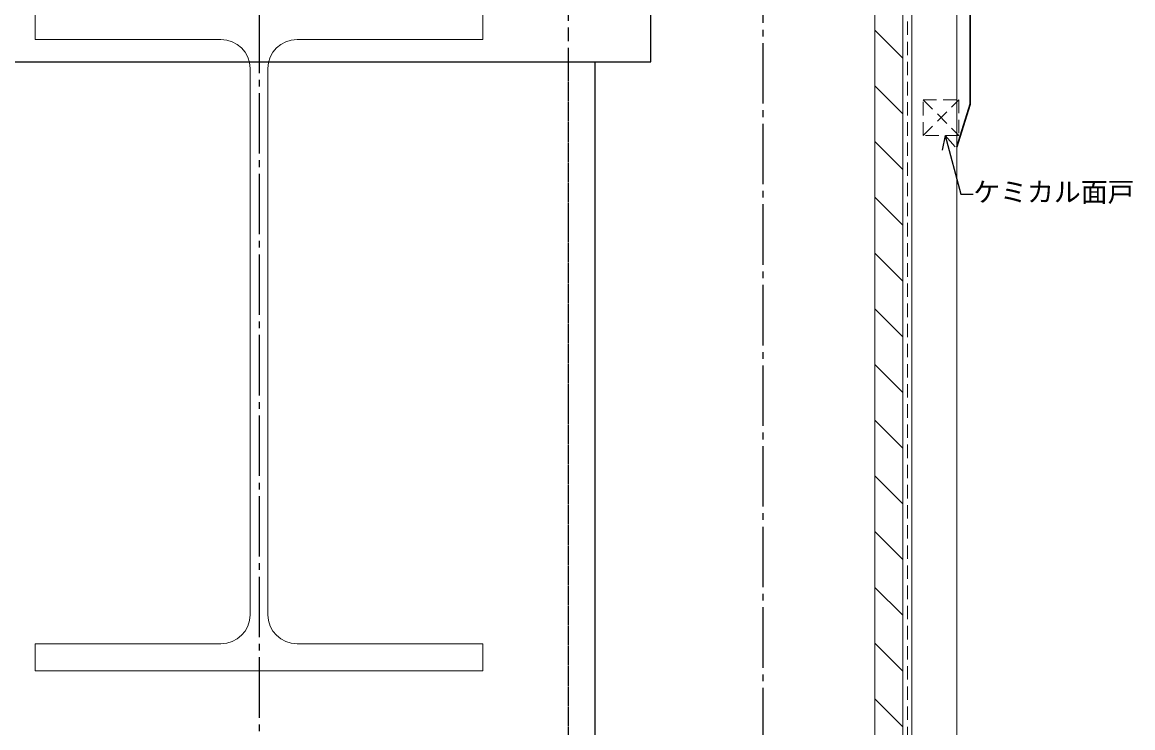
# Model space of a CAD drawing. Units: millimetres at full size, sheet at 1:3; details may follow other scales. Extents: x -1262 to 1258, y -891 to 1034.
# Drawn here: x 197.1 to 693, y -302.8 to 12.4 of the extents above; entities that cross this region are included whole.
import ezdxf
from ezdxf.enums import TextEntityAlignment as Align

# ---------------------------------------------------------------- set-up
doc = ezdxf.new("R2010")
doc.units = ezdxf.units.MM
doc.header["$LTSCALE"] = 3
doc.linetypes.add('CHAIN2', pattern=[12, 9, -1, 1, -1])
doc.linetypes.add('DASHED2', pattern=[3, 2, -1])
for name, color, linetype, lineweight in [('0-4_寸法線1', 5, 'Continuous', 25), ('0-6_名称1', 5, 'Continuous', 25), ('0-E_外壁1', 6, 'Continuous', 20), ('1-1_水切1', 134, 'Continuous', 30), ('2-1_裏貼1', 2, 'Continuous', 18), ('3-1_面戸', 7, 'DASHED2', 5), ('3-9_断熱材1', 4, 'Continuous', 5), ('3-D_防水シート', 3, 'DASHED2', 9), ('4-2_H鋼1', 2, 'Continuous', 18), ('4-3_H鋼2', 12, 'Continuous', 25), ('B-4_鉄骨芯', 1, 'CHAIN2', 25)]:
    doc.layers.add(name, color=color, linetype=linetype, lineweight=lineweight)
doc.styles.add('ＭＳ ゴシック', font='')
doc.styles.get('ＭＳ ゴシック').set_extended_font_data('MS Gothic')

msp = doc.modelspace()

# ---------------------------------------------------------------- linework, layer by layer
at = {"layer": '0-4_寸法線1', "linetype": 'CHAIN2'}
msp.add_line((527.857, 723.055), (527.857, -638.289), dxfattribs=at)
at = {"layer": '0-6_名称1'}
for q in [(607.852, -44.793), (613.647, -43.24)]:
    msp.add_line((609.196, -38.221), q, dxfattribs=at)
msp.add_lwpolyline([(609.196, -38.221), (616.228, -64.462), (621.75, -64.462)], dxfattribs=at)
at = {"layer": '0-E_外壁1'}
for p, q in [((594.357, 66.711), (594.357, -638.289)), ((614.357, 66.711), (614.357, -638.289))]:
    msp.add_line(p, q, dxfattribs=at)
at = {"layer": '1-1_水切1'}
for p, q in [((620.357, 55.84), (620.357, -24.142)), ((620.357, -24.142), (614.357, -43.221))]:
    msp.add_line(p, q, dxfattribs=at)
at = {"layer": '2-1_裏貼1'}
for p, q in [((590.357, -3.645), (577.857, 8.855)), ((590.357, -28.535), (577.857, -16.035)), ((590.357, -53.425), (577.857, -40.925)), ((590.357, -78.315), (577.857, -65.815)), ((590.357, -103.206), (577.857, -90.706)), ((590.357, -128.096), (577.857, -115.596)), ((590.357, -152.986), (577.857, -140.486)), ((590.357, -177.876), (577.857, -165.376)), ((590.357, -202.766), (577.857, -190.266)), ((590.357, -227.656), (577.857, -215.156)), ((590.357, -252.547), (577.857, -240.047)), ((590.357, -277.437), (577.857, -264.937)), ((590.357, -302.327), (577.857, -289.827))]:
    msp.add_line(p, q, dxfattribs=at)
at = {"layer": '3-1_面戸'}
for p, q in [((599.357, -22.221), (615.357, -38.221)), ((599.357, -38.221), (615.357, -22.221))]:
    msp.add_line(p, q, dxfattribs=at)
msp.add_lwpolyline([(599.357, -22.221), (615.357, -22.221), (615.357, -38.221), (599.357, -38.221)], close=True, dxfattribs=at)
at = {"layer": '3-9_断熱材1'}
for p, q in [((577.857, 66.711), (577.857, -638.289)), ((590.357, 66.711), (590.357, -638.289))]:
    msp.add_line(p, q, dxfattribs=at)
at = {"layer": '3-D_防水シート'}
msp.add_line((592.357, 66.711), (592.357, -638.289), dxfattribs=at)
at = {"layer": '4-2_H鋼1'}
for p, q in [((298.857, -252.289), (298.857, -8.289)), ((306.857, -8.289), (306.857, -252.289))]:
    msp.add_line(p, q, dxfattribs=at)
for points in [[(285.857, 4.711), (202.857, 4.711), (202.857, 16.711), (402.857, 16.711), (402.857, 4.711), (319.857, 4.711)], [(402.857, -277.289), (202.857, -277.289), (202.857, -265.289), (285.857, -265.289)], [(319.857, -265.289), (402.857, -265.289), (402.857, -277.289)]]:
    msp.add_lwpolyline(points, dxfattribs=at)
for centre, start, end in [((285.857, -8.289), 0, 90), ((319.857, -8.289), 90, 180), ((285.857, -252.289), 270, 0), ((319.857, -252.289), 180, 270)]:
    msp.add_arc(centre, 13, start, end, dxfattribs=at)
at = {"layer": '4-3_H鋼2', "linetype": 'DASHED2'}
for p, q in [((440.857, 163), (440.857, -548.105)), ((440.857, -5.289), (440.857, -638.289))]:
    msp.add_line(p, q, dxfattribs=at)
at = {"layer": '4-3_H鋼2'}
for p, q in [((477.857, -5.289), (477.857, 19.711)), ((127.857, -5.289), (477.857, -5.289)), ((452.857, -5.289), (452.857, -638.289))]:
    msp.add_line(p, q, dxfattribs=at)
at = {"layer": 'B-4_鉄骨芯'}
msp.add_line((302.857, 16.711), (302.857, -638.289), dxfattribs=at)

# ---------------------------------------------------------------- texts
at = {"layer": '0-6_名称1', "style": 'ＭＳ ゴシック'}
msp.add_text('ケミカル面戸', height=8.798, dxfattribs=at).set_placement((621.75, -70.462), align=Align.BOTTOM_LEFT)

doc.saveas('drawing.dxf')
